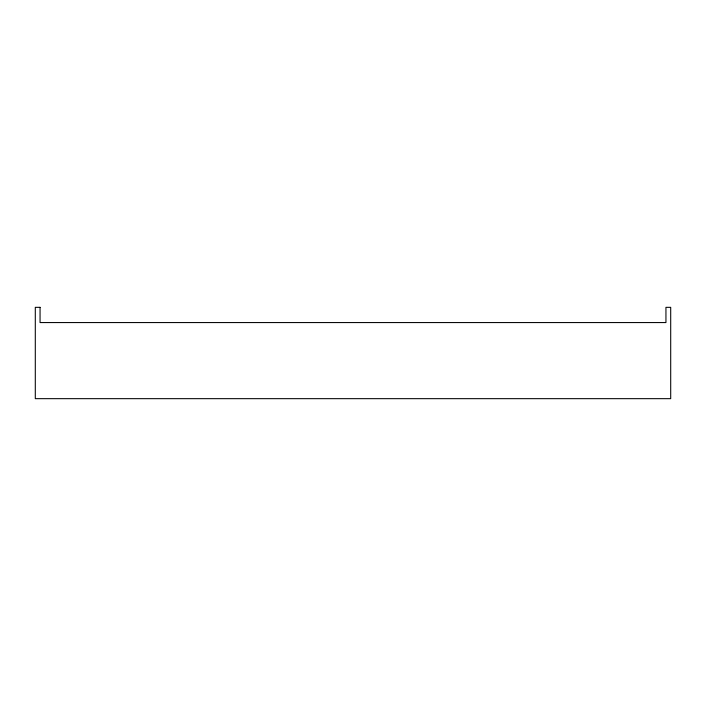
<?xml version="1.0" encoding="UTF-8"?>
<svg xmlns="http://www.w3.org/2000/svg" width="706" height="706" viewBox="0 0 706 706"><rect width="100%" height="100%" fill="white"/><g stroke="black" fill="none" stroke-linecap="round" stroke-linejoin="round"><path stroke-width="1.06" d="M40.057 307.339L35.3 307.339L35.3 398.661L670.7 398.661L670.7 307.339L665.943 307.339L665.943 322.563L40.057 322.563L40.057 307.339"/></g></svg>
